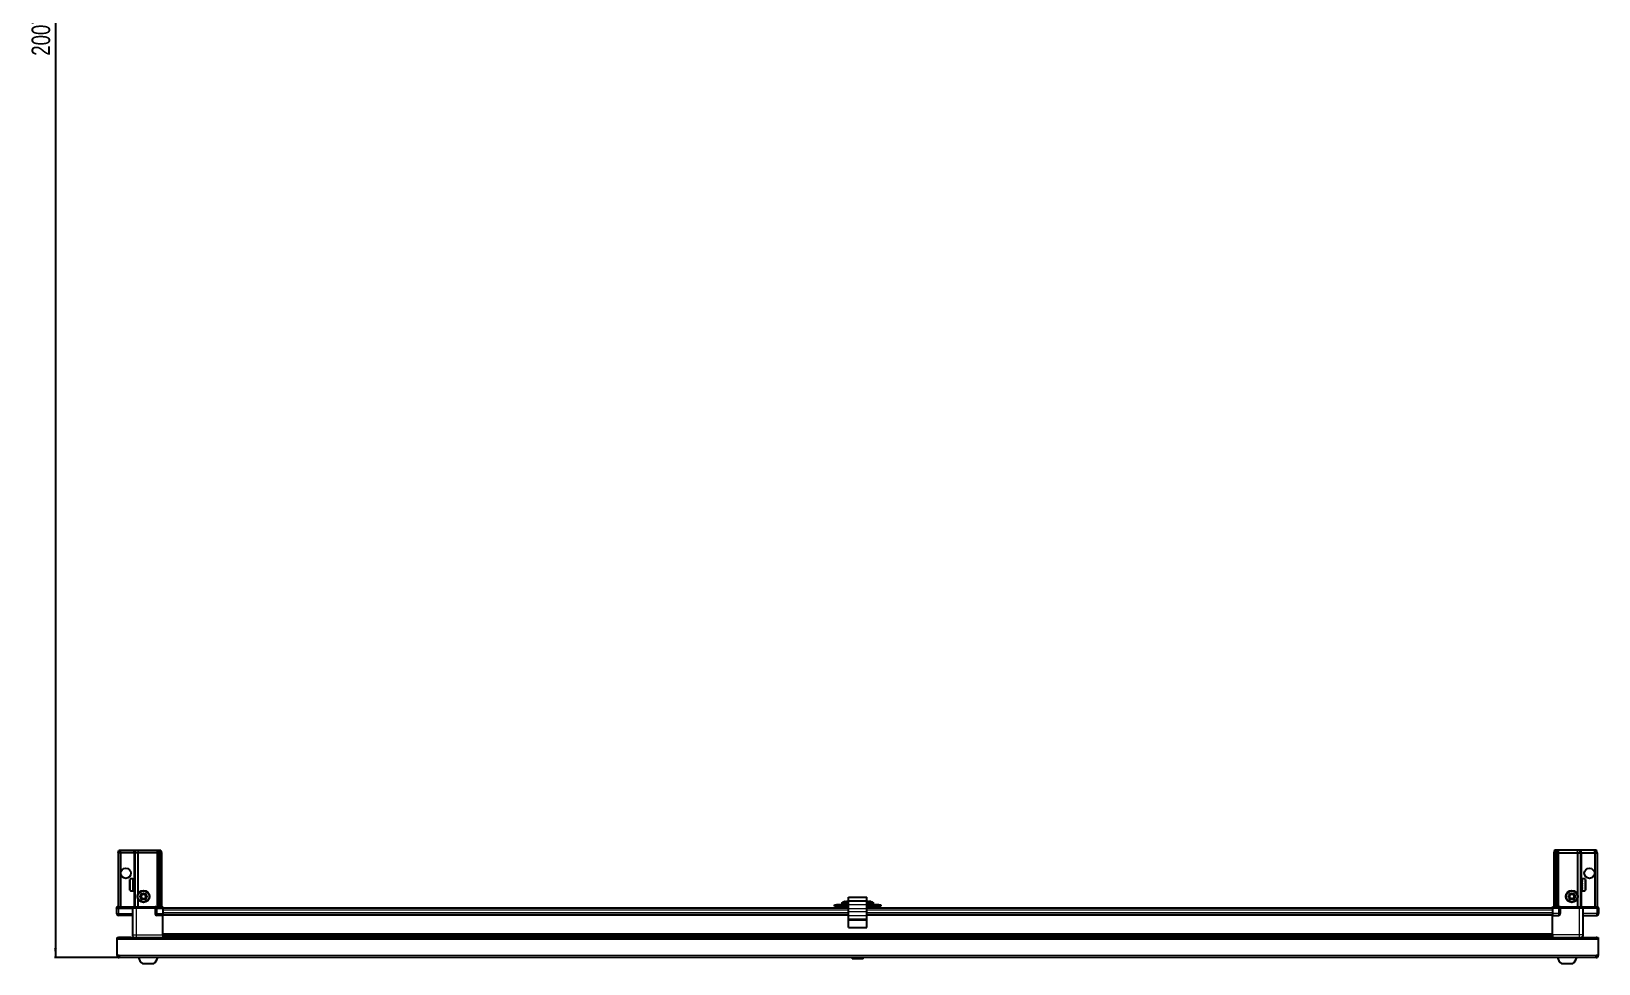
# Model space of a CAD drawing. Header units: millimetres. Extents: x 1132 to 7053, y -1173 to 2017.
# Drawn here: x 1220 to 2912, y -1173 to -167 of the extents above; entities that cross this region are included whole.
import ezdxf

# ---------------------------------------------------------------- set-up
doc = ezdxf.new("R2010")
doc.units = ezdxf.units.MM
doc.layers.add('FORMAT', color=7, linetype='Continuous')
doc.styles.add('SLDTEXTSTYLE0', font='TXT', dxfattribs={"width": 0.75})
doc.dimstyles.new('SLDDIMSTYLE0', dxfattribs={"dimtxt": 20, "dimasz": 10, "dimexe": 0, "dimexo": 0.0625, "dimgap": 5, "dimtad": 2, "dimdec": 1, "dimrnd": 1e-09, "dimzin": 12, "dimdsep": 46, "dimtxsty": 'SLDTEXTSTYLE0', "dimsah": 1, "dimcen": 0.09, "dimadec": 0, "dimazin": 3, "dimtfac": 1, "dimtofl": 0, "dimtmove": 0, "dimatfit": 3, "dimfxl": 0, "dimfrac": 2, "dimtolj": 1, "dimtzin": 12, "dimarcsym": 0})

# ---------------------------------------------------------------- blocks, each defined once
blk = doc.blocks.new('_D_9')
at = {"layer": 'FORMAT'}
for p, q in [((2106.7, 840.1), (1245.5, 840.1)), ((1246.5, 840.1), (1246.5, -1166.9)), ((1315.1, -1166.9), (1245.5, -1166.9))]:
    blk.add_line(p, q, dxfattribs=at)
for points in [[(1246.5, 840.1), (1244.9, 830.1), (1248, 830.1)], [(1246.5, -1166.9), (1248, -1156.9), (1244.9, -1156.9)]]:
    blk.add_solid(points, dxfattribs=at)
at = {"layer": 'FORMAT', "insert": (1220.7, -193), "char_height": 20, "attachment_point": 1, "rotation": 90, "style": 'SLDTEXTSTYLE0'}
blk.add_mtext('2007', dxfattribs=at)

msp = doc.modelspace()

# ---------------------------------------------------------------- linework, layer by layer
at = {"color": 7, "linetype": 'Continuous', "lineweight": 25}
for p, q in [((1313.99, -1053.9), (1314.79, -1050.9)), ((1316.49, -1053.9), (1313.99, -1053.9)), ((1313.99, -1053.9), (1313.99, -1112.2)), ((1314.79, -1050.9), (1316.64, -1050.9)), ((1316.49, -1053.9), (1316.64, -1050.9)), ((1316.49, -1053.9), (1316.49, -1112.2)), ((1330.99, -1053.9), (1316.49, -1053.9)), ((1316.64, -1050.9), (1330.99, -1050.9)), ((1330.99, -1050.9), (1332.79, -1050.9)), ((1331.99, -1053.9), (1330.99, -1053.9)), ((1331.99, -1053.9), (1332.79, -1050.9)), ((1331.99, -1053.9), (1331.99, -1112.2)), ((1335.49, -1053.9), (1331.99, -1053.9)), ((1332.79, -1050.9), (1335.82, -1050.9)), ((1335.82, -1050.9), (1335.49, -1053.9)), ((1335.49, -1053.9), (1335.49, -1098.4)), ((1355.99, -1053.9), (1335.49, -1053.9)), ((1335.82, -1050.9), (1355.99, -1050.9)), ((1355.99, -1050.9), (1357.79, -1050.9)), ((1356.99, -1053.9), (1355.99, -1053.9)), ((1357.79, -1050.9), (1356.99, -1053.9)), ((1357.99, -1053.9), (1356.99, -1053.9)), ((1356.99, -1053.9), (1356.99, -1112.2)), ((1357.79, -1050.9), (1358.53, -1050.9)), ((1358.53, -1050.9), (1357.99, -1053.9)), ((1359.49, -1053.9), (1357.99, -1053.9)), ((1357.99, -1053.9), (1357.99, -1112.2)), ((1358.53, -1050.9), (1359.03, -1050.9)), ((1359.03, -1050.9), (1359.49, -1053.9)), ((1359.03, -1050.9), (1360.18, -1050.9)), ((1359.49, -1053.9), (1359.49, -1112.2)), ((1360.99, -1053.9), (1359.49, -1053.9)), ((1360.18, -1050.9), (1360.99, -1053.9)), ((1360.99, -1053.9), (1360.99, -1112.2)), ((2864.79, -1050.9), (2863.99, -1053.9)), ((2863.99, -1053.9), (2865.49, -1053.9)), ((2863.99, -1053.9), (2863.99, -1112.2)), ((2865.94, -1050.9), (2864.79, -1050.9)), ((2865.94, -1050.9), (2865.49, -1053.9)), ((2865.49, -1053.9), (2866.99, -1053.9)), ((2865.49, -1053.9), (2865.49, -1112.2)), ((2866.44, -1050.9), (2865.94, -1050.9)), ((2866.44, -1050.9), (2866.99, -1053.9)), ((2867.18, -1050.9), (2866.44, -1050.9)), ((2866.99, -1053.9), (2867.99, -1053.9)), ((2866.99, -1053.9), (2866.99, -1112.2)), ((2867.18, -1050.9), (2867.99, -1053.9)), ((2868.99, -1050.9), (2867.18, -1050.9)), ((2867.99, -1053.9), (2867.99, -1112.2)), ((2867.99, -1053.9), (2868.99, -1053.9)), ((2889.16, -1050.9), (2868.99, -1050.9)), ((2868.99, -1053.9), (2889.49, -1053.9)), ((2889.16, -1050.9), (2889.49, -1053.9)), ((2892.18, -1050.9), (2889.16, -1050.9)), ((2889.49, -1053.9), (2889.49, -1098.4)), ((2889.49, -1053.9), (2892.99, -1053.9)), ((2892.99, -1053.9), (2892.18, -1050.9)), ((2893.99, -1050.9), (2892.18, -1050.9)), ((2892.99, -1053.9), (2892.99, -1112.2)), ((2892.99, -1053.9), (2893.99, -1053.9)), ((2908.33, -1050.9), (2893.99, -1050.9)), ((2893.99, -1053.9), (2908.49, -1053.9)), ((2908.49, -1053.9), (2908.33, -1050.9)), ((2910.18, -1050.9), (2908.33, -1050.9)), ((2908.49, -1053.9), (2908.49, -1112.2)), ((2908.49, -1053.9), (2910.99, -1053.9)), ((2910.99, -1053.9), (2910.18, -1050.9)), ((2910.99, -1053.9), (2910.99, -1112.2)), ((1326.79, -1094.1), (1326.79, -1082.7)), ((1329.99, -1081.9), (1327.59, -1081.9)), ((1329.99, -1081.9), (1329.99, -1081.9)), ((1329.99, -1081.9), (1330.49, -1081.9)), ((1329.99, -1082.09), (1330.49, -1082.09)), ((1329.99, -1082.09), (1329.99, -1082.31)), ((1329.99, -1082.31), (1330.49, -1082.31)), ((1329.99, -1082.89), (1330.49, -1082.89)), ((1329.99, -1082.89), (1329.99, -1083.31)), ((1330.49, -1082.09), (1330.49, -1081.9)), ((1330.49, -1082.31), (1330.49, -1082.09)), ((1330.49, -1082.89), (1330.49, -1082.31)), ((1330.49, -1083.31), (1330.49, -1082.89)), ((2897.39, -1081.9), (2894.49, -1081.9)), ((2894.99, -1081.9), (2894.49, -1081.9)), ((2894.49, -1081.9), (2894.49, -1081.95)), ((2894.49, -1081.95), (2894.49, -1082.23)), ((2894.99, -1081.95), (2894.49, -1081.95)), ((2894.99, -1082.23), (2894.49, -1082.23)), ((2894.49, -1082.23), (2894.49, -1082.5)), ((2894.99, -1082.5), (2894.49, -1082.5)), ((2894.49, -1082.5), (2894.49, -1083.17)), ((2894.99, -1081.95), (2894.99, -1081.9)), ((2894.99, -1082.5), (2894.99, -1082.23)), ((2898.19, -1082.7), (2898.19, -1094.1)), ((1327.59, -1094.9), (1329.99, -1094.9)), ((1329.99, -1083.31), (1330.49, -1083.31)), ((1329.99, -1084.22), (1330.49, -1084.22)), ((1329.99, -1084.22), (1329.99, -1084.81)), ((1329.99, -1084.81), (1330.49, -1084.81)), ((1329.99, -1085.96), (1330.49, -1085.96)), ((1329.99, -1085.96), (1329.99, -1086.66)), ((1329.99, -1086.66), (1330.49, -1086.66)), ((1329.99, -1087.94), (1330.49, -1087.94)), ((1329.99, -1087.94), (1329.99, -1088.68)), ((1329.99, -1088.09), (1330.49, -1088.09)), ((1329.99, -1088.59), (1330.49, -1088.59)), ((1329.99, -1088.68), (1330.49, -1088.68)), ((1329.99, -1089.97), (1330.49, -1089.97)), ((1329.99, -1089.97), (1329.99, -1090.68)), ((1329.99, -1090.68), (1330.49, -1090.68)), ((1329.99, -1091.84), (1330.49, -1091.84)), ((1329.99, -1091.84), (1329.99, -1092.45)), ((1329.99, -1092.45), (1330.49, -1092.45)), ((1329.99, -1093.38), (1330.49, -1093.38)), ((1329.99, -1093.38), (1329.99, -1093.82)), ((1329.99, -1093.82), (1330.49, -1093.82)), ((1329.99, -1094.42), (1330.49, -1094.42)), ((1329.99, -1094.42), (1329.99, -1094.66)), ((1329.99, -1094.66), (1330.49, -1094.66)), ((1329.99, -1094.88), (1330.49, -1094.88)), ((1329.99, -1094.88), (1329.99, -1094.9)), ((1329.99, -1094.89), (1330.49, -1094.89)), ((1330.49, -1084.22), (1330.49, -1083.31)), ((1330.59, -1084), (1330.49, -1084)), ((1330.49, -1084.81), (1330.49, -1084.22)), ((1330.49, -1085.96), (1330.49, -1084.81)), ((1330.49, -1086.66), (1330.49, -1085.96)), ((1330.49, -1087.94), (1330.49, -1086.66)), ((1330.49, -1088.09), (1330.49, -1087.94)), ((1330.49, -1088.68), (1330.49, -1088.59)), ((1330.49, -1089.97), (1330.49, -1088.68)), ((1330.49, -1090.68), (1330.49, -1089.97)), ((1330.49, -1091.84), (1330.49, -1090.68)), ((1330.49, -1092.45), (1330.49, -1091.84)), ((1330.49, -1093.38), (1330.49, -1092.45)), ((1330.49, -1092.8), (1330.59, -1092.8)), ((1330.49, -1093.82), (1330.49, -1093.38)), ((1330.49, -1094.42), (1330.49, -1093.82)), ((1330.49, -1094.66), (1330.49, -1094.42)), ((1330.49, -1094.88), (1330.49, -1094.66)), ((1330.49, -1094.89), (1330.49, -1094.88)), ((1330.59, -1092.8), (1330.59, -1084)), ((1331.47, -1085.09), (1330.99, -1084.4)), ((1330.99, -1092.4), (1330.99, -1084.4)), ((1330.99, -1092.4), (1331.47, -1091.71)), ((1331.96, -1084.4), (1331.47, -1085.09)), ((1331.47, -1091.71), (1331.47, -1085.09)), ((1331.47, -1091.71), (1331.96, -1092.4)), ((1331.99, -1084.4), (1331.96, -1084.4)), ((1331.96, -1092.4), (1331.96, -1084.4)), ((1331.96, -1092.4), (1331.99, -1092.4)), ((2893.02, -1084.4), (2892.99, -1084.4)), ((2892.99, -1092.4), (2893.02, -1092.4)), ((2893.5, -1085.09), (2893.02, -1084.4)), ((2893.02, -1084.4), (2893.02, -1092.4)), ((2893.02, -1092.4), (2893.5, -1091.71)), ((2893.99, -1084.4), (2893.5, -1085.09)), ((2893.5, -1085.09), (2893.5, -1091.71)), ((2893.5, -1091.71), (2893.99, -1092.4)), ((2893.99, -1084.4), (2893.99, -1092.4)), ((2894.49, -1084), (2894.39, -1084)), ((2894.39, -1084), (2894.39, -1092.8)), ((2894.39, -1092.8), (2894.49, -1092.8)), ((2894.99, -1083.17), (2894.49, -1083.17)), ((2894.49, -1083.17), (2894.49, -1083.64)), ((2894.49, -1083.64), (2894.49, -1084.62)), ((2894.99, -1083.64), (2894.49, -1083.64)), ((2894.99, -1084.62), (2894.49, -1084.62)), ((2894.49, -1084.62), (2894.49, -1085.24)), ((2894.49, -1085.24), (2894.49, -1086.44)), ((2894.99, -1085.24), (2894.49, -1085.24)), ((2894.99, -1086.44), (2894.49, -1086.44)), ((2894.49, -1086.44), (2894.49, -1087.07)), ((2894.99, -1087.07), (2894.49, -1087.07)), ((2894.49, -1087.15), (2894.49, -1088.45)), ((2894.99, -1087.15), (2894.49, -1087.15)), ((2894.99, -1088.45), (2894.49, -1088.45)), ((2894.99, -1088.93), (2894.49, -1088.93)), ((2894.49, -1088.93), (2894.49, -1089.18)), ((2894.49, -1089.18), (2894.49, -1090.45)), ((2894.99, -1089.18), (2894.49, -1089.18)), ((2894.99, -1090.45), (2894.49, -1090.45)), ((2894.49, -1090.45), (2894.49, -1091.14)), ((2894.49, -1091.14), (2894.49, -1092.26)), ((2894.99, -1091.14), (2894.49, -1091.14)), ((2894.99, -1092.26), (2894.49, -1092.26)), ((2894.49, -1092.26), (2894.49, -1092.83)), ((2894.49, -1092.83), (2894.49, -1093.69)), ((2894.99, -1092.83), (2894.49, -1092.83)), ((2894.99, -1093.69), (2894.49, -1093.69)), ((2894.49, -1093.69), (2894.49, -1094.08)), ((2894.49, -1094.08), (2894.49, -1094.6)), ((2894.99, -1094.08), (2894.49, -1094.08)), ((2894.99, -1094.6), (2894.49, -1094.6)), ((2894.49, -1094.6), (2894.49, -1094.78)), ((2894.49, -1094.78), (2894.49, -1094.9)), ((2894.99, -1094.78), (2894.49, -1094.78)), ((2894.49, -1094.9), (2897.39, -1094.9)), ((2894.99, -1083.64), (2894.99, -1083.17)), ((2894.99, -1085.24), (2894.99, -1084.62)), ((2894.99, -1087.15), (2894.99, -1086.44)), ((2894.99, -1089.18), (2894.99, -1088.45)), ((2894.99, -1091.14), (2894.99, -1090.45)), ((2894.99, -1092.83), (2894.99, -1092.26)), ((2894.99, -1094.08), (2894.99, -1093.69)), ((2894.99, -1094.78), (2894.99, -1094.6)), ((1312.99, -1112.2), (1312.49, -1113.06)), ((1312.49, -1113.4), (1312.49, -1113.06)), ((1312.49, -1113.4), (1314.49, -1113.4)), ((1312.49, -1113.4), (1312.49, -1119.4)), ((1314.49, -1112.2), (1312.99, -1112.2)), ((1314.49, -1112.2), (1329.29, -1112.2)), ((1329.29, -1113.4), (1314.49, -1113.4)), ((1314.49, -1113.4), (1329.29, -1113.4)), ((1329.29, -1112.2), (1329.49, -1112.2)), ((1329.49, -1113.4), (1329.29, -1113.4)), ((1329.49, -1113.4), (1329.49, -1112.2)), ((1329.49, -1112.2), (1333.49, -1112.2)), ((1333.49, -1113.4), (1329.49, -1113.4)), ((1329.49, -1113.4), (1329.49, -1142.4)), ((1333.49, -1112.2), (1353.79, -1112.2)), ((1353.79, -1113.4), (1333.49, -1113.4)), ((1335.49, -1103.4), (1335.49, -1112.2)), ((1353.79, -1112.2), (1353.99, -1112.2)), ((1353.99, -1113.4), (1353.79, -1113.4)), ((1353.99, -1113.4), (1353.99, -1112.2)), ((1354.67, -1112.2), (1353.99, -1112.2)), ((1353.99, -1113.4), (1355.99, -1113.4)), ((1353.99, -1113.4), (1353.99, -1119.4)), ((1354.67, -1112.2), (1362.49, -1112.2)), ((1362.49, -1113.06), (1355.99, -1113.06)), ((1362.49, -1113.4), (1355.99, -1113.4)), ((1355.99, -1113.4), (1362.49, -1113.4)), ((1362.49, -1112.2), (1362.49, -1113.06)), ((1362.49, -1113.06), (1362.49, -1113.06)), ((1362.49, -1113.4), (1362.49, -1113.06)), ((1362.49, -1113.4), (1362.49, -1113.4)), ((1362.49, -1113.4), (1362.49, -1119.4)), ((2102.49, -1113.55), (1362.49, -1113.55)), ((2087.49, -1111.55), (2087.49, -1110.05)), ((2087.49, -1110.05), (2089.49, -1110.05)), ((2089.49, -1111.55), (2087.49, -1111.55)), ((2089.49, -1110.05), (2089.49, -1111.55)), ((2100.74, -1110.05), (2089.49, -1110.05)), ((2100.74, -1111.55), (2089.49, -1111.55)), ((2095.24, -1108.14), (2095.24, -1110.05)), ((2097.49, -1111.55), (2097.49, -1113.55)), ((2100.74, -1111.55), (2100.74, -1110.05)), ((2100.74, -1110.05), (2102.49, -1110.05)), ((2102.49, -1111.55), (2100.74, -1111.55)), ((2101.16, -1106.56), (2101.16, -1106.56)), ((2102.49, -1101.55), (2122.49, -1101.55)), ((2102.49, -1105.55), (2102.49, -1101.55)), ((2102.49, -1105.55), (2122.49, -1105.55)), ((2102.49, -1109.53), (2102.49, -1105.55)), ((2102.49, -1113.86), (2102.49, -1109.53)), ((2102.49, -1117.08), (2102.49, -1113.86)), ((2122.49, -1105.55), (2122.49, -1101.55)), ((2122.49, -1109.53), (2122.49, -1105.55)), ((2122.49, -1113.86), (2122.49, -1109.53)), ((2122.49, -1110.05), (2124.24, -1110.05)), ((2124.24, -1111.55), (2122.49, -1111.55)), ((2862.49, -1113.55), (2122.49, -1113.55)), ((2122.49, -1117.08), (2122.49, -1113.86)), ((2124.24, -1110.05), (2124.24, -1111.55)), ((2135.49, -1110.05), (2124.24, -1110.05)), ((2135.49, -1111.55), (2124.24, -1111.55)), ((2126.16, -1106.56), (2126.16, -1106.56)), ((2127.49, -1113.55), (2127.49, -1111.55)), ((2129.74, -1110.05), (2129.74, -1108.14)), ((2135.49, -1111.55), (2135.49, -1110.05)), ((2135.49, -1110.05), (2137.49, -1110.05)), ((2137.49, -1111.55), (2135.49, -1111.55)), ((2137.49, -1110.05), (2137.49, -1111.55)), ((2862.49, -1112.2), (2870.31, -1112.2)), ((2862.49, -1113.06), (2862.49, -1112.2)), ((2862.49, -1113.4), (2862.49, -1113.06)), ((2868.99, -1113.06), (2862.49, -1113.06)), ((2868.99, -1113.4), (2862.49, -1113.4)), ((2862.49, -1113.4), (2862.49, -1119.4)), ((2868.99, -1113.4), (2870.99, -1113.4)), ((2870.99, -1113.4), (2868.99, -1113.4)), ((2870.99, -1112.2), (2870.31, -1112.2)), ((2870.99, -1113.4), (2870.99, -1112.2)), ((2870.99, -1112.2), (2871.19, -1112.2)), ((2871.19, -1113.4), (2870.99, -1113.4)), ((2870.99, -1113.4), (2870.99, -1119.4)), ((2871.19, -1112.2), (2891.49, -1112.2)), ((2891.49, -1113.4), (2871.19, -1113.4)), ((2889.49, -1103.4), (2889.49, -1112.2)), ((2891.49, -1112.2), (2895.49, -1112.2)), ((2895.49, -1113.4), (2891.49, -1113.4)), ((2895.49, -1113.4), (2895.49, -1112.2)), ((2895.49, -1112.2), (2895.69, -1112.2)), ((2895.69, -1113.4), (2895.49, -1113.4)), ((2895.49, -1113.4), (2895.49, -1142.4)), ((2895.69, -1112.2), (2910.49, -1112.2)), ((2910.49, -1113.4), (2895.69, -1113.4)), ((2911.99, -1112.2), (2910.49, -1112.2)), ((2910.49, -1113.4), (2912.49, -1113.4)), ((2912.49, -1113.06), (2911.99, -1112.2)), ((2912.49, -1113.06), (2911.99, -1112.2)), ((2912.49, -1113.4), (2912.49, -1113.06)), ((2912.49, -1113.4), (2912.49, -1113.06)), ((2912.49, -1113.4), (2912.49, -1113.4)), ((2912.49, -1113.4), (2912.49, -1119.4)), ((1329.49, -1121.4), (1314.49, -1121.4)), ((1362.49, -1121.4), (1355.99, -1121.4)), ((1362.49, -1119.4), (1362.49, -1121.4)), ((2102.49, -1120.75), (1362.49, -1120.75)), ((1362.49, -1142.4), (1362.49, -1121.4)), ((2102.49, -1121.41), (2102.49, -1117.08)), ((2102.49, -1125.18), (2102.49, -1121.41)), ((2102.49, -1126.62), (2102.49, -1125.18)), ((2102.49, -1134.35), (2102.49, -1126.62)), ((2122.49, -1121.41), (2122.49, -1117.08)), ((2862.49, -1120.75), (2122.49, -1120.75)), ((2122.49, -1125.18), (2122.49, -1121.41)), ((2122.49, -1126.62), (2122.49, -1125.18)), ((2122.49, -1134.35), (2122.49, -1126.62)), ((2862.49, -1119.4), (2862.49, -1121.4)), ((2862.49, -1121.4), (2868.99, -1121.4)), ((2862.49, -1142.4), (2862.49, -1121.4)), ((2895.49, -1121.4), (2910.49, -1121.4)), ((1312.99, -1147.5), (1312.99, -1145.4)), ((1312.99, -1145.4), (2911.99, -1145.4)), ((1312.99, -1164.8), (1312.99, -1147.5)), ((1327.99, -1145.3), (1315.09, -1145.3)), ((1327.99, -1145.3), (1327.99, -1145.4)), ((1362.49, -1143.42), (2862.49, -1143.42)), ((1362.49, -1143.46), (2862.49, -1143.46)), ((1386.37, -1145.25), (1362.49, -1145.25)), ((1380.99, -1145.4), (1380.99, -1145.25)), ((1381.03, -1145.4), (1381.03, -1145.25)), ((1381.3, -1145.4), (1381.3, -1145.25)), ((1381.56, -1145.4), (1381.56, -1145.25)), ((1382.21, -1145.4), (1382.21, -1145.25)), ((1382.67, -1145.4), (1382.67, -1145.25)), ((1383.64, -1145.4), (1383.64, -1145.25)), ((1384.26, -1145.4), (1384.26, -1145.25)), ((1385.45, -1145.4), (1385.45, -1145.25)), ((1386.11, -1145.4), (1386.11, -1145.25)), ((1386.16, -1145.4), (1386.16, -1145.25)), ((1387.45, -1145.25), (1386.37, -1145.25)), ((1388.19, -1145.25), (1387.45, -1145.25)), ((1387.45, -1145.4), (1387.45, -1145.25)), ((1387.45, -1145.25), (1387.45, -1145.25)), ((1387.47, -1145.4), (1387.47, -1145.25)), ((1387.96, -1145.4), (1387.96, -1145.25)), ((1388.19, -1145.4), (1388.19, -1145.25)), ((1388.61, -1145.25), (1388.19, -1145.25)), ((1388.19, -1145.25), (1388.19, -1145.25)), ((2836.37, -1145.25), (1388.61, -1145.25)), ((1389.46, -1145.4), (1389.46, -1145.25)), ((1390.15, -1145.4), (1390.15, -1145.25)), ((1391.28, -1145.4), (1391.28, -1145.25)), ((1391.86, -1145.4), (1391.86, -1145.25)), ((1392.73, -1145.4), (1392.73, -1145.25)), ((1393.13, -1145.4), (1393.13, -1145.25)), ((1393.66, -1145.4), (1393.66, -1145.25)), ((1393.85, -1145.4), (1393.85, -1145.25)), ((1393.99, -1145.4), (1393.99, -1145.25)), ((2102.49, -1134.35), (2122.49, -1134.35)), ((2830.99, -1145.4), (2830.99, -1145.25)), ((2831.16, -1145.4), (2831.16, -1145.25)), ((2831.37, -1145.4), (2831.37, -1145.25)), ((2831.93, -1145.4), (2831.93, -1145.25)), ((2832.35, -1145.4), (2832.35, -1145.25)), ((2833.25, -1145.4), (2833.25, -1145.25)), ((2833.83, -1145.4), (2833.83, -1145.25)), ((2834.98, -1145.4), (2834.98, -1145.25)), ((2835.67, -1145.4), (2835.67, -1145.25)), ((2836.95, -1145.25), (2836.37, -1145.25)), ((2836.95, -1145.4), (2836.95, -1145.25)), ((2836.96, -1145.25), (2836.95, -1145.25)), ((2837.69, -1145.25), (2836.96, -1145.25)), ((2837.13, -1145.4), (2837.13, -1145.25)), ((2837.63, -1145.4), (2837.63, -1145.25)), ((2837.69, -1145.4), (2837.69, -1145.25)), ((2838.61, -1145.25), (2837.69, -1145.25)), ((2837.69, -1145.25), (2837.69, -1145.25)), ((2862.49, -1145.25), (2838.61, -1145.25)), ((2838.98, -1145.4), (2838.98, -1145.25)), ((2839.69, -1145.4), (2839.69, -1145.25)), ((2840.86, -1145.4), (2840.86, -1145.25)), ((2841.47, -1145.4), (2841.47, -1145.25)), ((2842.41, -1145.4), (2842.41, -1145.25)), ((2842.86, -1145.4), (2842.86, -1145.25)), ((2843.48, -1145.4), (2843.48, -1145.25)), ((2843.73, -1145.4), (2843.73, -1145.25)), ((2843.97, -1145.4), (2843.97, -1145.25)), ((2843.99, -1145.4), (2843.99, -1145.25)), ((2896.99, -1145.3), (2909.89, -1145.3)), ((2896.99, -1145.3), (2896.99, -1145.4)), ((2911.99, -1145.4), (2911.99, -1147.5)), ((2911.99, -1147.5), (2911.99, -1164.8)), ((1315.09, -1164.8), (1312.99, -1164.8)), ((1315.09, -1164.8), (1315.09, -1166.9)), ((2909.89, -1166.9), (1315.09, -1166.9)), ((2107.69, -1166.9), (2106.7, -1167.88)), ((2118.27, -1167.88), (2117.29, -1166.9)), ((2911.99, -1164.8), (2909.89, -1164.8)), ((2909.89, -1166.9), (2909.89, -1164.8)), ((1340.49, -1173.5), (1352.49, -1173.5)), ((2106.7, -1167.88), (2106.7, -1168.4)), ((2118.27, -1167.88), (2106.7, -1167.88)), ((2118.27, -1168.4), (2106.7, -1168.4)), ((2118.27, -1168.4), (2118.27, -1167.88)), ((2872.49, -1173.5), (2884.49, -1173.5))]:
    msp.add_line(p, q, dxfattribs=at)
at = {"color": 8, "linetype": 'Continuous', "lineweight": 18}
for p, q in [((1330.99, -1053.9), (1330.99, -1050.9)), ((1330.99, -1053.9), (1330.99, -1084.4)), ((1355.99, -1050.9), (1355.99, -1053.9)), ((1355.99, -1053.9), (1355.99, -1112.2)), ((2868.99, -1050.9), (2868.99, -1053.9)), ((2868.99, -1053.9), (2868.99, -1112.2)), ((2893.99, -1053.9), (2893.99, -1050.9)), ((2893.99, -1053.9), (2893.99, -1084.4)), ((1327.59, -1094.9), (1327.59, -1081.9)), ((2897.39, -1081.9), (2897.39, -1094.9)), ((1330.99, -1092.4), (1330.99, -1112.2)), ((2893.99, -1092.4), (2893.99, -1112.2)), ((1314.49, -1113.4), (1314.49, -1112.2)), ((1314.49, -1113.4), (1314.49, -1119.4)), ((1329.29, -1113.4), (1329.29, -1112.2)), ((1333.49, -1113.4), (1333.49, -1112.2)), ((1333.49, -1113.4), (1333.49, -1142.4)), ((1353.79, -1113.4), (1353.79, -1112.2)), ((1355.99, -1113.4), (1355.99, -1113.06)), ((1355.99, -1113.4), (1355.99, -1119.4)), ((1362.49, -1113.4), (1362.49, -1113.06)), ((2102.49, -1115.55), (1362.49, -1115.55)), ((2095.24, -1108.14), (2099.99, -1108.14)), ((2095.43, -1107.77), (2099.99, -1107.77)), ((2099.99, -1107.77), (2102.49, -1107.77)), ((2099.99, -1108.14), (2102.49, -1108.14)), ((2102.49, -1109.53), (2122.49, -1109.53)), ((2102.49, -1113.86), (2122.49, -1113.86)), ((2122.49, -1107.77), (2124.99, -1107.77)), ((2122.49, -1108.14), (2124.99, -1108.14)), ((2862.49, -1115.55), (2122.49, -1115.55)), ((2124.99, -1107.77), (2129.54, -1107.77)), ((2124.99, -1108.14), (2129.74, -1108.14)), ((2868.99, -1113.4), (2868.99, -1113.06)), ((2868.99, -1113.4), (2868.99, -1119.4)), ((2871.19, -1112.2), (2871.19, -1113.4)), ((2891.49, -1113.4), (2891.49, -1112.2)), ((2891.49, -1113.4), (2891.49, -1142.4)), ((2895.69, -1112.2), (2895.69, -1113.4)), ((2910.49, -1113.4), (2910.49, -1112.2)), ((2910.49, -1113.4), (2910.49, -1119.4)), ((1312.49, -1119.4), (1314.49, -1119.4)), ((1314.49, -1119.4), (1329.49, -1119.4)), ((1314.49, -1121.4), (1314.49, -1119.4)), ((1353.99, -1119.4), (1355.99, -1119.4)), ((1355.99, -1119.4), (1362.49, -1119.4)), ((1355.99, -1119.4), (1355.99, -1121.4)), ((2102.49, -1118.75), (1362.49, -1118.75)), ((2102.49, -1121.4), (1362.49, -1121.4)), ((2102.49, -1117.08), (2122.49, -1117.08)), ((2102.49, -1121.41), (2122.49, -1121.41)), ((2102.49, -1125.18), (2122.49, -1125.18)), ((2102.49, -1126.62), (2122.49, -1126.62)), ((2862.49, -1118.75), (2122.49, -1118.75)), ((2862.49, -1121.4), (2122.49, -1121.4)), ((2868.99, -1119.4), (2862.49, -1119.4)), ((2868.99, -1119.4), (2868.99, -1121.4)), ((2870.99, -1119.4), (2868.99, -1119.4)), ((2910.49, -1119.4), (2895.49, -1119.4)), ((2912.49, -1119.4), (2910.49, -1119.4)), ((2910.49, -1121.4), (2910.49, -1119.4)), ((2911.99, -1147.5), (1312.99, -1147.5)), ((1315.09, -1145.4), (1315.09, -1145.3)), ((1333.49, -1142.4), (1362.49, -1142.4)), ((1362.49, -1140.8), (2862.49, -1140.8)), ((2862.49, -1142.21), (1362.49, -1142.21)), ((1362.49, -1144.66), (2862.49, -1144.66)), ((2891.49, -1142.4), (2862.49, -1142.4)), ((2909.89, -1145.4), (2909.89, -1145.3)), ((2909.89, -1164.8), (1315.09, -1164.8))]:
    msp.add_line(p, q, dxfattribs=at)
at = {"color": 7, "linetype": 'Continuous', "lineweight": 25, "flags": 128}
for points in [[(2102.49, -1106.75), (2102.48, -1106.75), (2102.17, -1106.65)], [(2122.84, -1106.64), (2122.52, -1106.74), (2122.49, -1106.75)], [(1315.09, -1145.3), (1314.68, -1145.34), (1314.45, -1145.4)], [(2910.53, -1145.4), (2910.3, -1145.34), (2909.89, -1145.3)]]:
    msp.add_lwpolyline(points, dxfattribs=at)
at = {"color": 7, "linetype": 'Continuous', "lineweight": 25}
for centre, radius in [((1322.49, -1075.9), 5.5), ((2902.49, -1075.9), 5.5), ((1341.49, -1100.9), 6.5), ((1341.49, -1100.9), 3.46), ((2883.49, -1100.9), 6.5), ((2883.49, -1100.9), 3.46)]:
    msp.add_circle(centre, radius, dxfattribs=at)
at = {"color": 8, "linetype": 'Continuous', "lineweight": 18}
for centre in [(1341.49, -1100.9), (2883.49, -1100.9)]:
    msp.add_circle(centre, 5.7, dxfattribs=at)
at = {"color": 7, "linetype": 'Continuous', "lineweight": 25}
for centre, radius, start, end in [((1327.59, -1082.7), 0.8, 90, 180), ((2897.39, -1082.7), 0.8, 360, 90), ((1327.59, -1094.1), 0.8, 180, 270), ((1330.99, -1084), 0.4, 180, 270), ((1330.99, -1092.8), 0.4, 90, 180), ((1341.49, -1100.9), 2.5, 147.37605, 207.37605), ((1341.49, -1100.9), 2.5, 87.37605, 147.37605), ((1341.49, -1100.9), 2.5, 27.37605, 87.37605), ((1341.49, -1100.9), 2.5, 327.37605, 27.37605), ((2883.49, -1100.9), 2.5, 134.67671, 194.67671), ((2883.49, -1100.9), 2.5, 74.67671, 134.67671), ((2883.49, -1100.9), 2.5, 14.67671, 74.67671), ((2893.99, -1084), 0.4, 270, 0), ((2893.99, -1092.8), 0.4, 360, 90), ((2897.39, -1094.1), 0.8, 270, 0), ((1341.49, -1100.9), 2.5, 207.37605, 267.37605), ((1341.49, -1100.9), 2.5, 267.37605, 327.37605), ((2095.69, -1108.14), 0.45, 124.71791, 180), ((2099.99, -1114.35), 8, 105.59831, 124.71791), ((2124.99, -1114.35), 8, 55.28209, 74.20809), ((2129.29, -1108.14), 0.45, 0, 55.28209), ((2883.49, -1100.9), 2.5, 194.67671, 254.67671), ((2883.49, -1100.9), 2.5, 254.67671, 314.67671), ((2883.49, -1100.9), 2.5, 314.67671, 14.67671), ((1314.49, -1119.4), 2, 180, 270), ((1355.99, -1119.4), 2, 180, 270), ((2868.99, -1119.4), 2, 270, 0), ((2910.49, -1119.4), 2, 270, 0), ((1315.09, -1164.8), 2.1, 180, 270), ((1315.09, -1164.8), 0.6, 180, 270), ((1347.51, -1163.87), 11.91, 194.70035, 233.8734), ((1345.46, -1163.87), 11.91, 306.1266, 345.29965), ((2879.51, -1163.87), 11.91, 194.70035, 233.8734), ((2877.46, -1163.87), 11.91, 306.1266, 345.29965), ((2909.89, -1164.8), 2.1, 270, 0), ((2909.89, -1164.8), 0.6, 270, 0)]:
    msp.add_arc(centre, radius, start, end, dxfattribs=at)
for centre, start_param, end_param in [((1355.99, -1109.6), 2.4188584, 3.1415927), ((2868.99, -1109.6), 3.1415927, 3.8643269)]:
    msp.add_ellipse(centre, major_axis=(0, 3.46), ratio=0.5773503, start_param=start_param, end_param=end_param, dxfattribs=at)
for points, knots in [([(1338.6, -1100.77), (1338.88, -1100.33), (1339.4, -1099.52), (1339.92, -1098.71), (1340.16, -1098.33)], [0, 0, 0, 0, 0.53468586, 1, 1, 1, 1]), ([(1340.16, -1098.33), (1340.68, -1098.36), (1341.64, -1098.4), (1342.6, -1098.45), (1343.04, -1098.47)], [0, 0, 0, 0, 0.5346859, 1, 1, 1, 1]), ([(1343.04, -1098.47), (1343.2, -1098.77), (1343.58, -1099.5), (1344.04, -1100.39), (1344.31, -1100.92), (1344.37, -1101.03)], [0, 0, 0, 0, 0.3629006, 0.8668753, 1, 1, 1, 1]), ([(2880.7, -1100.14), (2881.07, -1099.77), (2881.76, -1099.09), (2882.44, -1098.42), (2882.76, -1098.11)], [0, 0, 0, 0, 0.5346859, 1, 1, 1, 1]), ([(2882.76, -1098.11), (2883.25, -1098.24), (2884.18, -1098.5), (2885.11, -1098.75), (2885.54, -1098.87)], [0, 0, 0, 0, 0.5346859, 1, 1, 1, 1]), ([(2885.54, -1098.87), (2885.57, -1098.99), (2885.72, -1099.57), (2885.98, -1100.53), (2886.19, -1101.33), (2886.27, -1101.66)], [0, 0, 0, 0, 0.1331247, 0.6370994, 1, 1, 1, 1]), ([(1339.93, -1103.33), (1339.87, -1103.22), (1339.6, -1102.69), (1339.14, -1101.8), (1338.76, -1101.07), (1338.6, -1100.77)], [0, 0, 0, 0, 0.1331247, 0.6370994, 1, 1, 1, 1]), ([(1342.82, -1103.46), (1342.3, -1103.44), (1341.34, -1103.39), (1340.38, -1103.35), (1339.93, -1103.33)], [0, 0, 0, 0, 0.5346859, 1, 1, 1, 1]), ([(1344.37, -1101.03), (1344.09, -1101.46), (1343.57, -1102.28), (1343.06, -1103.09), (1342.82, -1103.46)], [0, 0, 0, 0, 0.5346859, 1, 1, 1, 1]), ([(2102.24, -1106.67), (2102.24, -1106.67), (2102.24, -1106.67), (2102.21, -1106.66), (2102.09, -1106.63), (2101.83, -1106.56), (2101.52, -1106.51), (2101.29, -1106.48), (2101.15, -1106.5), (2101.16, -1106.56), (2101.17, -1106.63), (2101.16, -1106.66), (2101.14, -1106.67), (2101.12, -1106.67), (2101.11, -1106.67), (2101.08, -1106.67), (2101.03, -1106.66), (2100.82, -1106.61), (2100.56, -1106.54), (2100.2, -1106.49), (2099.88, -1106.49), (2099.5, -1106.52), (2099.2, -1106.59), (2098.97, -1106.66), (2098.9, -1106.67), (2098.88, -1106.67), (2098.86, -1106.67), (2098.84, -1106.67), (2098.82, -1106.66), (2098.8, -1106.62), (2098.83, -1106.54), (2098.79, -1106.49), (2098.59, -1106.49), (2098.29, -1106.54), (2098, -1106.6), (2097.8, -1106.65), (2097.75, -1106.67), (2097.75, -1106.67)], [0, 0, 0, 0, 0.0028392, 0.0068323, 0.0178959, 0.0673466, 0.1262697, 0.1635381, 0.201111, 0.28293, 0.3109228, 0.3249617, 0.3307219, 0.3335843, 0.3364739, 0.3389857, 0.3437038, 0.3589427, 0.4317291, 0.4788261, 0.5135617, 0.5573693, 0.6405693, 0.6613161, 0.6651121, 0.6689448, 0.6715022, 0.6740537, 0.6785011, 0.6922047, 0.7560162, 0.8203204, 0.8585349, 0.9111231, 0.9690933, 0.9981781, 1, 1, 1, 1]), ([(2127.24, -1106.67), (2127.24, -1106.67), (2127.24, -1106.67), (2127.21, -1106.66), (2127.09, -1106.63), (2126.83, -1106.56), (2126.52, -1106.51), (2126.29, -1106.48), (2126.15, -1106.5), (2126.16, -1106.56), (2126.17, -1106.63), (2126.16, -1106.66), (2126.14, -1106.67), (2126.12, -1106.67), (2126.11, -1106.67), (2126.08, -1106.67), (2126.03, -1106.66), (2125.82, -1106.61), (2125.56, -1106.54), (2125.2, -1106.49), (2124.88, -1106.49), (2124.5, -1106.52), (2124.2, -1106.59), (2123.97, -1106.66), (2123.9, -1106.67), (2123.88, -1106.67), (2123.86, -1106.67), (2123.84, -1106.67), (2123.82, -1106.66), (2123.8, -1106.62), (2123.83, -1106.54), (2123.79, -1106.49), (2123.59, -1106.49), (2123.29, -1106.54), (2123, -1106.6), (2122.8, -1106.65), (2122.75, -1106.67), (2122.75, -1106.67)], [0, 0, 0, 0, 0.0028392, 0.0068323, 0.0178959, 0.0673466, 0.1262697, 0.1635381, 0.201111, 0.28293, 0.3109228, 0.3249617, 0.3307219, 0.3335843, 0.3364739, 0.3389857, 0.3437038, 0.3589427, 0.4317291, 0.4788261, 0.5135617, 0.5573693, 0.6405693, 0.6613161, 0.6651121, 0.6689448, 0.6715022, 0.6740537, 0.6785011, 0.6922047, 0.7560162, 0.8203204, 0.8585349, 0.9111231, 0.9690933, 0.9981781, 1, 1, 1, 1]), ([(2881.44, -1102.93), (2881.35, -1102.59), (2881.14, -1101.8), (2880.89, -1100.84), (2880.74, -1100.26), (2880.7, -1100.14)], [0, 0, 0, 0, 0.3629006, 0.8668753, 1, 1, 1, 1]), ([(2884.22, -1103.69), (2883.72, -1103.55), (2882.79, -1103.3), (2881.87, -1103.05), (2881.44, -1102.93)], [0, 0, 0, 0, 0.5346859, 1, 1, 1, 1]), ([(2886.27, -1101.66), (2885.91, -1102.02), (2885.22, -1102.7), (2884.54, -1103.38), (2884.22, -1103.69)], [0, 0, 0, 0, 0.53468586, 1, 1, 1, 1]), ([(1329.49, -1142.4), (1329.54, -1142.84), (1329.61, -1143.51), (1330.04, -1144.33), (1330.5, -1144.88), (1330.9, -1145.25), (1331.16, -1145.38), (1331.21, -1145.4)], [0, 0, 0, 0, 0.3630185, 0.5584377, 0.7580039, 0.9575702, 1, 1, 1, 1]), ([(1362.49, -1142.4), (1362.49, -1142.79), (1362.49, -1143.58), (1362.49, -1144.6), (1362.49, -1145.23), (1362.49, -1145.39), (1362.49, -1145.4)], [0, 0, 0, 0, 0.3255201, 0.6510403, 0.9765604, 1, 1, 1, 1]), ([(2862.49, -1142.4), (2862.49, -1142.79), (2862.49, -1143.58), (2862.49, -1144.6), (2862.49, -1145.23), (2862.49, -1145.39), (2862.49, -1145.4)], [0, 0, 0, 0, 0.3255201, 0.6510403, 0.9765604, 1, 1, 1, 1]), ([(2895.49, -1142.4), (2895.44, -1142.84), (2895.37, -1143.51), (2894.93, -1144.33), (2894.48, -1144.88), (2894.07, -1145.25), (2893.81, -1145.38), (2893.77, -1145.4)], [0, 0, 0, 0, 0.3630185, 0.5584377, 0.7580039, 0.9575702, 1, 1, 1, 1])]:
    msp.add_open_spline(points, degree=3, knots=knots, dxfattribs=at)
at = {"color": 8, "linetype": 'Continuous', "lineweight": 18}
for points in [[(1329.49, -1142.4), (1329.55, -1142.4), (1329.67, -1142.4), (1330.59, -1142.4), (1331.92, -1142.4), (1332.96, -1142.4), (1333.49, -1142.4)], [(2895.49, -1142.4), (2895.43, -1142.4), (2895.31, -1142.4), (2894.38, -1142.4), (2893.06, -1142.4), (2892.01, -1142.4), (2891.49, -1142.4)]]:
    msp.add_open_spline(points, degree=3, dxfattribs=at)
for points in [[(1333.49, -1142.4), (1333.49, -1142.84), (1333.49, -1143.51), (1333.49, -1144.33), (1333.49, -1144.88), (1333.49, -1145.25), (1333.49, -1145.38), (1333.49, -1145.4)], [(2891.49, -1142.4), (2891.49, -1142.84), (2891.49, -1143.51), (2891.49, -1144.33), (2891.49, -1144.88), (2891.49, -1145.25), (2891.49, -1145.38), (2891.49, -1145.4)]]:
    msp.add_open_spline(points, degree=3, knots=[0, 0, 0, 0, 0.3630185, 0.5584377, 0.7580039, 0.9575702, 1, 1, 1, 1], dxfattribs=at)

# ---------------------------------------------------------------- dimensions: what is measured, and where the dimension line sits
at = {"layer": 'FORMAT'}
dim = msp.add_linear_dim(base=(1246.49, -1166.9), p1=(2106.7, 840.1), p2=(1315.09, -1166.9), angle=90, dimstyle='SLDDIMSTYLE0', dxfattribs=at)
dim.commit()
dim.dimension.update_dxf_attribs({"geometry": '_D_9', "text_midpoint": (1246.49, -163.4), "dimtype": 160})

doc.saveas('drawing.dxf')
